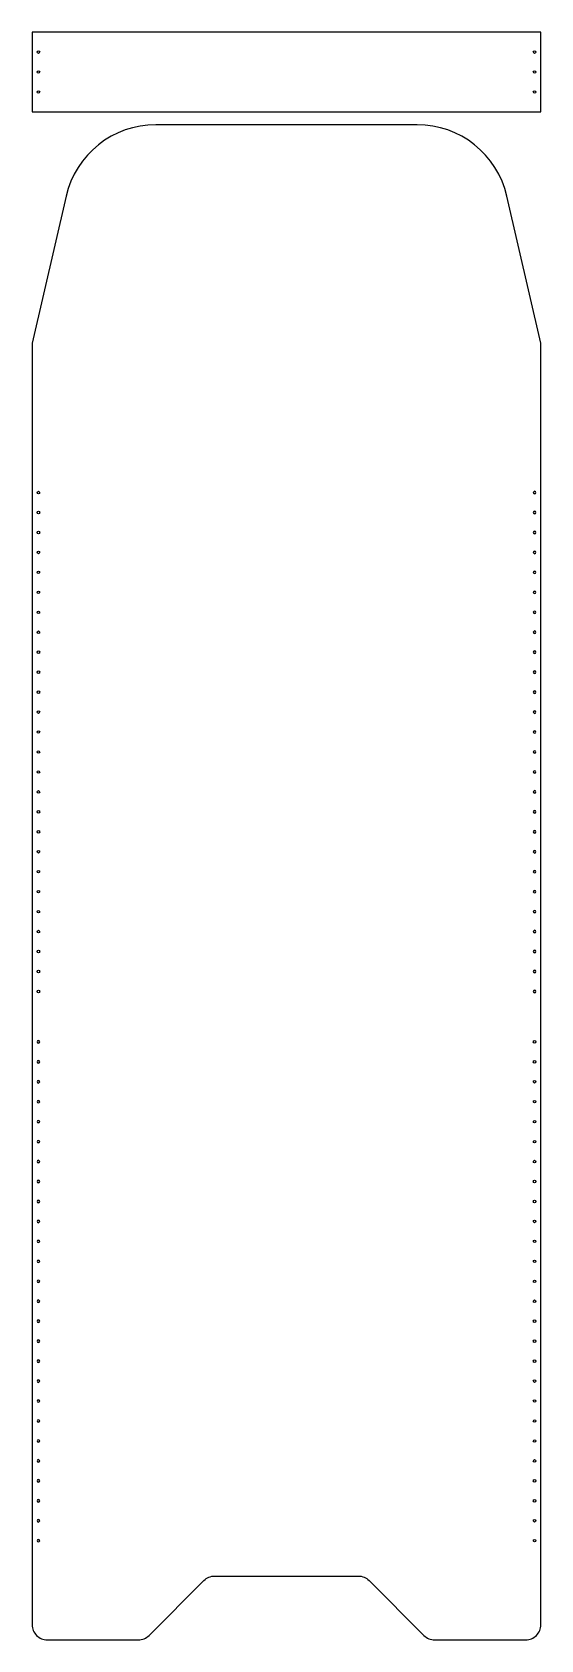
# Model space of a CAD drawing. Header units: millimetres. Extents: x 2875 to 3178, y 1685 to 2642.
import ezdxf

# ---------------------------------------------------------------- set-up
doc = ezdxf.new("R2010")
doc.units = ezdxf.units.MM

# ---------------------------------------------------------------- blocks, each defined once
blk = doc.blocks.new('*U36')
blk.add_circle((0, 0), 0.75)
blk = doc.blocks.new('*U38')
at = {"color": 0, "linetype": 'ByBlock', "lineweight": -2, "transparency": 16777216, "rotation": 90}
for p in [(1871.85, 3040.07), (1871.85, 3028.19), (1871.85, 3016.31), (1871.85, 3004.43), (1871.85, 2992.55), (1871.85, 2980.67), (1871.85, 2968.79), (1871.85, 2956.91), (1871.85, 2945.03), (1871.85, 2933.15), (1871.85, 2921.27), (1871.85, 2909.39), (1871.85, 2897.51), (1871.85, 2885.63), (1871.85, 2873.75), (1871.85, 2861.87), (1871.85, 2849.99), (1871.85, 2838.11), (1871.85, 2826.23), (1871.85, 2814.35), (1871.85, 2802.47), (1871.85, 2790.59), (1871.85, 2778.71), (1871.85, 2766.83), (1871.85, 2754.95), (1871.85, 2743.07)]:
    blk.add_blockref('*U36', p, dxfattribs=at)
blk = doc.blocks.new('*U39')
blk.add_circle((0, 0), 0.75)
blk = doc.blocks.new('*U40')
at = {"color": 0, "linetype": 'ByBlock', "lineweight": -2, "transparency": 16777216, "rotation": 90}
for p in [(1871.85, 3040.07), (1871.85, 3028.19), (1871.85, 3016.31), (1871.85, 3004.43), (1871.85, 2992.55), (1871.85, 2980.67), (1871.85, 2968.79), (1871.85, 2956.91), (1871.85, 2945.03), (1871.85, 2933.15), (1871.85, 2921.27), (1871.85, 2909.39), (1871.85, 2897.51), (1871.85, 2885.63), (1871.85, 2873.75), (1871.85, 2861.87), (1871.85, 2849.99), (1871.85, 2838.11), (1871.85, 2826.23), (1871.85, 2814.35), (1871.85, 2802.47), (1871.85, 2790.59), (1871.85, 2778.71), (1871.85, 2766.83), (1871.85, 2754.95), (1871.85, 2743.07)]:
    blk.add_blockref('*U39', p, dxfattribs=at)
blk = doc.blocks.new('*U41')
blk.add_circle((0, 0), 0.75)
blk = doc.blocks.new('*U42')
at = {"color": 0, "linetype": 'ByBlock', "lineweight": -2, "transparency": 16777216, "rotation": 90}
for p in [(1871.85, 3040.07), (1871.85, 3028.19), (1871.85, 3016.31), (1871.85, 3004.43), (1871.85, 2992.55), (1871.85, 2980.67), (1871.85, 2968.79), (1871.85, 2956.91), (1871.85, 2945.03), (1871.85, 2933.15), (1871.85, 2921.27), (1871.85, 2909.39), (1871.85, 2897.51), (1871.85, 2885.63), (1871.85, 2873.75), (1871.85, 2861.87), (1871.85, 2849.99), (1871.85, 2838.11), (1871.85, 2826.23), (1871.85, 2814.35), (1871.85, 2802.47), (1871.85, 2790.59), (1871.85, 2778.71), (1871.85, 2766.83), (1871.85, 2754.95), (1871.85, 2743.07)]:
    blk.add_blockref('*U41', p, dxfattribs=at)
blk = doc.blocks.new('*U43')
blk.add_circle((0, 0), 0.75)
blk = doc.blocks.new('*U44')
at = {"color": 0, "linetype": 'ByBlock', "lineweight": -2, "transparency": 16777216, "rotation": 90}
for p in [(1871.85, 3040.07), (1871.85, 3028.19), (1871.85, 3016.31), (1871.85, 3004.43), (1871.85, 2992.55), (1871.85, 2980.67), (1871.85, 2968.79), (1871.85, 2956.91), (1871.85, 2945.03), (1871.85, 2933.15), (1871.85, 2921.27), (1871.85, 2909.39), (1871.85, 2897.51), (1871.85, 2885.63), (1871.85, 2873.75), (1871.85, 2861.87), (1871.85, 2849.99), (1871.85, 2838.11), (1871.85, 2826.23), (1871.85, 2814.35), (1871.85, 2802.47), (1871.85, 2790.59), (1871.85, 2778.71), (1871.85, 2766.83), (1871.85, 2754.95), (1871.85, 2743.07)]:
    blk.add_blockref('*U43', p, dxfattribs=at)
blk = doc.blocks.new('*U51')
blk.add_circle((0, 0), 0.75)
blk = doc.blocks.new('*U53')
at = {"color": 0, "linetype": 'ByBlock', "lineweight": -2, "transparency": 16777216, "rotation": 90}
for p in [(1871.85, 3040.07), (1871.85, 3028.19), (1871.85, 3016.31), (1871.85, 3004.43), (1871.85, 2992.55), (1871.85, 2980.67), (1871.85, 2968.79), (1871.85, 2956.91), (1871.85, 2945.03), (1871.85, 2933.15), (1871.85, 2921.27), (1871.85, 2909.39), (1871.85, 2897.51), (1871.85, 2885.63), (1871.85, 2873.75), (1871.85, 2861.87), (1871.85, 2849.99), (1871.85, 2838.11), (1871.85, 2826.23), (1871.85, 2814.35), (1871.85, 2802.47), (1871.85, 2790.59), (1871.85, 2778.71), (1871.85, 2766.83), (1871.85, 2754.95), (1871.85, 2743.07)]:
    blk.add_blockref('*U51', p, dxfattribs=at)
blk = doc.blocks.new('*U54')
blk.add_circle((0, 0), 0.75)
blk = doc.blocks.new('*U55')
at = {"color": 0, "linetype": 'ByBlock', "lineweight": -2, "transparency": 16777216, "rotation": 90}
for p in [(1871.85, 3040.07), (1871.85, 3028.19), (1871.85, 3016.31), (1871.85, 3004.43), (1871.85, 2992.55), (1871.85, 2980.67), (1871.85, 2968.79), (1871.85, 2956.91), (1871.85, 2945.03), (1871.85, 2933.15), (1871.85, 2921.27), (1871.85, 2909.39), (1871.85, 2897.51), (1871.85, 2885.63), (1871.85, 2873.75), (1871.85, 2861.87), (1871.85, 2849.99), (1871.85, 2838.11), (1871.85, 2826.23), (1871.85, 2814.35), (1871.85, 2802.47), (1871.85, 2790.59), (1871.85, 2778.71), (1871.85, 2766.83), (1871.85, 2754.95), (1871.85, 2743.07)]:
    blk.add_blockref('*U54', p, dxfattribs=at)

msp = doc.modelspace()

# ---------------------------------------------------------------- linework, layer by layer
msp.add_lwpolyline([(3178.47, 2594.8), (3178.47, 2642.32), (2875.47, 2642.32), (2875.47, 2594.8)], close=True)
msp.add_lwpolyline([(2984.2, 1723.23), (3069.74, 1723.23, -0.198912), (3076.11, 1720.6), (3108.83, 1687.87, 0.198912), (3115.2, 1685.23), (3169.47, 1685.23, 0.414214), (3178.47, 1694.23), (3178.47, 2457.23), (3158.3, 2544.61, 0.349216), (3104.71, 2587.23), (2949.23, 2587.23, 0.349216), (2895.64, 2544.61), (2875.47, 2457.23), (2875.47, 1694.23, 0.414214), (2884.47, 1685.23), (2938.74, 1685.23, 0.198912), (2945.11, 1687.87), (2977.83, 1720.6, -0.198912)], format="xyb", close=True)
for centre in [(2879.22, 2630.44), (3174.72, 2630.44), (2879.22, 2618.56), (3174.72, 2618.56), (2879.22, 2606.68), (3174.72, 2606.68)]:
    msp.add_circle(centre, 0.75)

# ---------------------------------------------------------------- block references
for name in ['*U38', '*U53']:
    msp.add_blockref(name, (1007.37, -671.84))
at = {"xscale": -1}
for name in ['*U40', '*U55']:
    msp.add_blockref(name, (5046.57, -671.84), dxfattribs=at)
at = {"xscale": -1, "rotation": 180}
msp.add_blockref('*U42', (1007.37, 4784.31), dxfattribs=at)
at = {"rotation": 180}
msp.add_blockref('*U44', (5046.57, 4784.31), dxfattribs=at)

doc.saveas('drawing.dxf')
